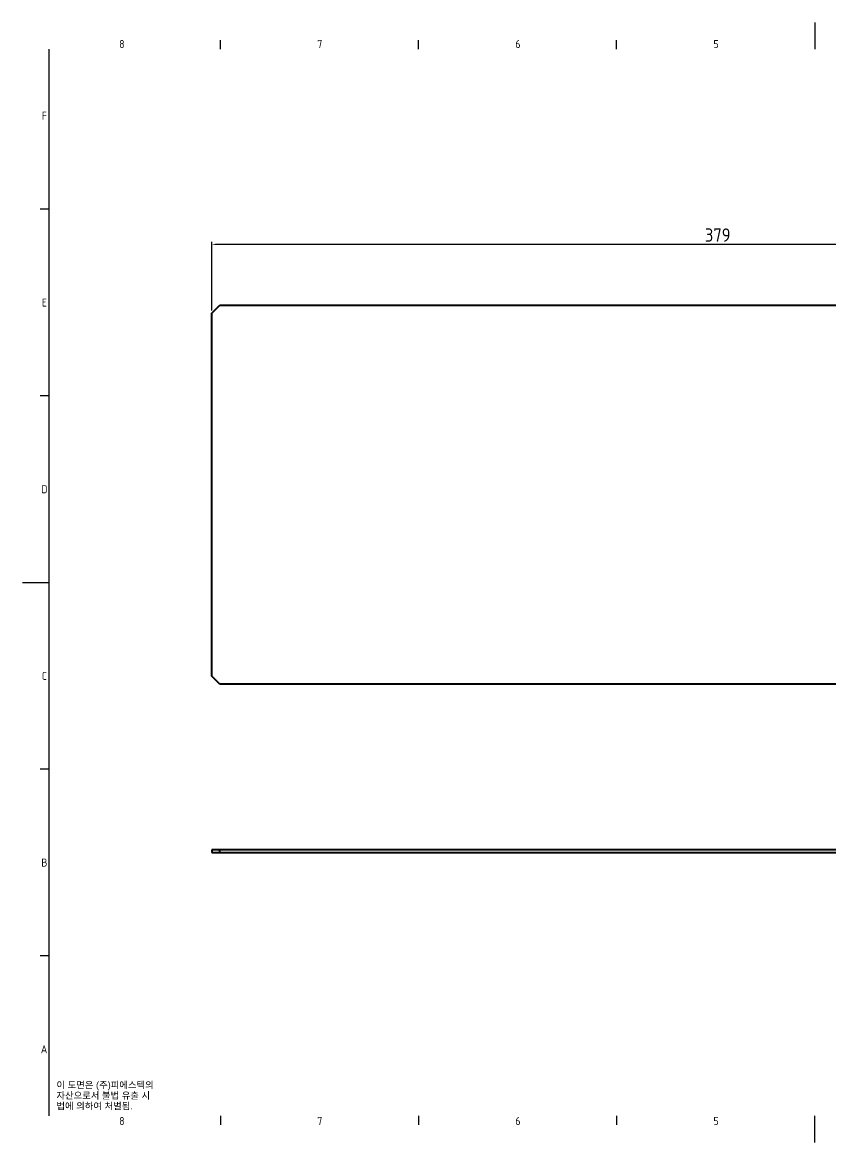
# Model space of a CAD drawing. Header units: millimetres. Extents: x 0 to 594, y 0 to 420.
# Drawn here: x 0 to 302.9, y 0 to 420 of the extents above; entities that cross this region are included whole.
import ezdxf

# ---------------------------------------------------------------- set-up
doc = ezdxf.new("R2010")
doc.units = ezdxf.units.MM
doc.layers.get('0').update_dxf_attribs({"color": 3, "lineweight": 25})
for name, color, linetype, lineweight in [('가시적인 것(ISO)', 3, 'Continuous', 40), ('경계(ISO)', 7, 'Continuous', 25), ('기호(ISO)', 5, 'Continuous', 25), ('치수(ISO)', 2, 'Continuous', 25)]:
    doc.layers.add(name, color=color, linetype=linetype, lineweight=lineweight)
doc.styles.add('문자 텍스트_PSTEK_POSCO', font='isocp.shx')
doc.styles.add('치수 텍스트_PSTEK_POSCO', font='isocp.shx')
doc.dimstyles.new('치수_PSTEK_POSCO', dxfattribs={"dimtxt": 5, "dimasz": 1.5, "dimexe": 1, "dimexo": 1, "dimgap": 1, "dimtad": 1, "dimrnd": 1e-08, "dimdsep": 46, "dimtxsty": '치수 텍스트_PSTEK_POSCO', "dimcen": 0.09, "dimdle": 10, "dimclrd": 7, "dimclre": 7, "dimclrt": 2, "dimadec": 1, "dimazin": 2, "dimtfac": 1, "dimtmove": 0, "dimatfit": 3, "dimfxl": 0, "dimtolj": 1, "dimlwd": -1, "dimlwe": -1, "dimarcsym": 0})

# ---------------------------------------------------------------- blocks, each defined once
blk = doc.blocks.new('경계 Default Border')
at = {"layer": '경계(ISO)'}
for p, q in [((74.25000190734863, 410), (74.25000190734863, 413.4000015258789)), ((148.5000038146973, 410), (148.5000038146973, 413.4000015258789)), ((222.7499961853027, 410), (222.7499961853027, 413.4000015258789)), ((10, 350), (6.599999666213989, 350)), ((10, 280), (6.599999666213989, 280)), ((10, 140), (6.599999666213989, 140)), ((10, 70), (6.599999666213989, 70)), ((74.25000190734863, 10), (74.25000190734863, 6.599999666213989)), ((148.5000038146973, 10), (148.5000038146973, 6.599999666213989)), ((222.7499961853027, 10), (222.7499961853027, 6.599999666213989))]:
    blk.add_line(p, q, dxfattribs=at)
at = {"layer": '경계(ISO)', "flags": 128}
for points in [[(297.0000076293945, 420), (297.0000076293945, 410)], [(10, 10), (10, 410)], [(0, 210), (10, 210)], [(297.0000076293945, 0), (297.0000076293945, 10)]]:
    blk.add_lwpolyline(points, dxfattribs=at)
at = {"layer": '경계(ISO)', "color": 2, "char_height": 3.00000011920929, "attachment_point": 7, "style": '문자 텍스트_PSTEK_POSCO'}
for s, insert in [('8', (36.26953946055972, 410.3713945155963)), ('7', (110.5195394605597, 410.3928486288991)), ('6', (184.7695394605597, 410.3713945155963)), ('5', (259.0195394605597, 410.3713945155963)), ('F', (7.244539400955009, 383.4999999403954)), ('E', (7.244539400955009, 313.4713944559917)), ('D', (7.078270083685684, 243.4713944559917)), ('C', (7.244539400955009, 173.4713944559917)), ('B', (7.078270083685684, 103.4713944559917)), ('A', (6.914400698149937, 33.49284856929444)), ('8', (36.26953946055972, 6.57139439638704)), ('7', (110.5195394605597, 6.592848509689793)), ('6', (184.7695394605597, 6.57139439638704)), ('5', (259.0195394605597, 6.57139439638704))]:
    blk.add_mtext(s, dxfattribs=dict(at, insert=insert))
blk = doc.blocks.new('*D26')
at = {"layer": 'Defpoints', "color": 0}
for p in [(71.00020593612342, 336.7706471812462), (71.00020593612342, 310.9210991950713), (450.0002059361235, 310.9210991950715)]:
    blk.add_point(p, dxfattribs=at)
at = {"layer": '치수(ISO)', "color": 7}
for p, q in [((71.00020593612342, 311.9210991950713), (71.00020593612342, 337.7706471812462)), ((448.5002059361235, 336.7706471812462), (72.50020593612342, 336.7706471812462)), ((450.0002059361235, 311.9210991950715), (450.0002059361235, 337.7706471812462))]:
    blk.add_line(p, q, dxfattribs=at)
for points in [[(72.50020593612342, 337.0206471812462), (72.50020593612342, 336.5206471812462), (71.00020593612342, 336.7706471812462)], [(448.5002059361235, 337.0206471812462), (448.5002059361235, 336.5206471812462), (450.0002059361235, 336.7706471812462)]]:
    blk.add_solid(points, dxfattribs=at)
at = {"layer": '치수(ISO)', "color": 2, "insert": (255.8212222386191, 340.2706471812462), "char_height": 5, "attachment_point": 4, "style": '치수 텍스트_PSTEK_POSCO'}
blk.add_mtext('\\A1;379', dxfattribs=at)

msp = doc.modelspace()

# ---------------------------------------------------------------- linework, layer by layer
at = {"layer": '가시적인 것(ISO)'}
for p, q in [((71.00020593612342, 310.9210991950713), (74.00020593612342, 313.9210991950713)), ((71.0002059361234, 174.9210991950713), (71.00020593612342, 310.9210991950713)), ((74.00020593612342, 313.9210991950713), (447.0002059361234, 313.9210991950715)), ((74.0002059361234, 171.9210991950713), (71.0002059361234, 174.9210991950713)), ((447.0002059361235, 171.9210991950714), (74.0002059361234, 171.9210991950713)), ((71.0002059360836, 109.7995377613581), (71.0002059360836, 108.7995377613581)), ((74.0002059360836, 109.7995377613581), (71.0002059360836, 109.7995377613581)), ((74.0002059360836, 108.7995377613581), (74.0002059360836, 109.7995377613581)), ((447.0002059360837, 109.7995377613581), (74.0002059360836, 109.7995377613581)), ((71.0002059360836, 108.7995377613581), (74.0002059360836, 108.7995377613581)), ((74.0002059360836, 108.7995377613581), (447.0002059360837, 108.7995377613581))]:
    msp.add_line(p, q, dxfattribs=at)

# ---------------------------------------------------------------- block references
msp.add_blockref('경계 Default Border', (0, 0))

# ---------------------------------------------------------------- texts
at = {"layer": '기호(ISO)', "color": 2, "insert": (12.75507775296307, 17.51463820480242), "char_height": 2.5, "width": 39.30610374543268, "attachment_point": 4, "line_spacing_factor": 0.9442214965820312, "style": '문자 텍스트_PSTEK_POSCO'}
msp.add_mtext('{\\fArial|b0|i0;\\H2.5000;이 도면은 (주)피에스텍의\\P자산으로서 불법 유출 시 \\P법에 의하여 처벌됨.}', dxfattribs=at)

# ---------------------------------------------------------------- dimensions: what is measured, and where the dimension line sits
at = {"layer": '치수(ISO)', "color": 7}
dim = msp.add_linear_dim(base=(71.00020593612342, 336.7706471812462), p1=(450.0002059361235, 310.9210991950715), p2=(71.00020593612342, 310.9210991950713), angle=180, dimstyle='치수_PSTEK_POSCO', override={"dimdec": 2, "dimtp": 0, "dimtm": -0, "dimtdec": 2, "dimtofl": 0, "dimatfit": 1}, dxfattribs=at)
dim.commit()
dim.dimension.update_dxf_attribs({"geometry": '*D26', "text_midpoint": (260.5002059361235, 336.7706471812462), "dimtype": 160})

doc.saveas('drawing.dxf')
